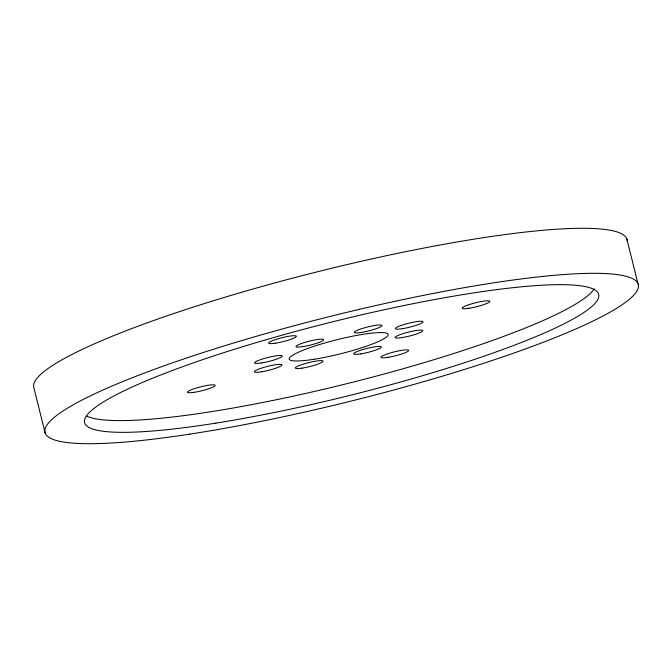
<?xml version="1.0" encoding="UTF-8"?>
<svg xmlns="http://www.w3.org/2000/svg" width="672" height="672" viewBox="0 0 672 672"><rect width="100%" height="100%" fill="white"/><g stroke="black" fill="none" stroke-linecap="round" stroke-linejoin="round"><path stroke-width="1.01" d="M626.825 238.921L638.047 283.937M45.175 433.079L33.953 388.063A305.701 43.604 -14 0 1 321.712 270.715A305.701 43.604 -14 0 1 627.186 240.719M594.292 288.784A264.944 37.792 -14 0 1 350.112 382.864A264.944 37.792 -14 0 1 86.654 416.035M314.429 359.209A50.954 7.266 -14 0 0 388.147 334.614A50.954 7.266 -14 0 0 313.471 346.475A50.954 7.266 -14 0 0 314.429 359.209M401.764 337.63A14.263 2.033 -14 0 0 422.78 330.75A14.263 2.033 -14 0 0 402.251 333.883A14.263 2.033 -14 0 0 401.764 337.63M360.721 353.884A14.263 2.033 -14 0 0 381.36 346.996A14.263 2.033 -14 0 0 360.452 350.322A14.263 2.033 -14 0 0 360.721 353.884M302.039 368.13A14.263 2.033 -14 0 0 323.056 361.25A14.263 2.033 -14 0 0 302.526 364.375A14.263 2.033 -14 0 0 302.039 368.13M261.374 371.809A14.263 2.033 -14 0 0 282.022 364.93A14.263 2.033 -14 0 0 261.106 368.248A14.263 2.033 -14 0 0 261.374 371.809M261.265 362.981A14.263 2.033 -14 0 0 282.282 356.11A14.263 2.033 -14 0 0 261.752 359.234A14.263 2.033 -14 0 0 261.265 362.981M303.064 346.609A14.263 2.033 -14 0 0 323.702 339.73A14.263 2.033 -14 0 0 302.795 343.048A14.263 2.033 -14 0 0 303.064 346.609M360.99 332.489A14.263 2.033 -14 0 0 382.007 325.609A14.263 2.033 -14 0 0 361.477 328.742A14.263 2.033 -14 0 0 360.99 332.489M402.41 328.684A14.263 2.033 -14 0 0 423.049 321.796A14.263 2.033 -14 0 0 402.142 325.122A14.263 2.033 -14 0 0 402.41 328.684M189.966 434.104A305.701 43.604 -14 0 0 638.4 286.675A305.701 43.604 -14 0 0 196.468 354.74A305.701 43.604 -14 0 0 189.966 434.104M275.587 343.19A14.263 2.033 -14 0 0 296.377 336.302A14.263 2.033 -14 0 0 275.612 339.553A14.263 2.033 -14 0 0 275.587 343.19M194.376 392.28A14.263 2.033 -14 0 0 215.166 385.4A14.263 2.033 -14 0 0 194.401 388.643A14.263 2.033 -14 0 0 194.376 392.28M387.912 357.353A14.263 2.033 -14 0 0 408.694 350.473A14.263 2.033 -14 0 0 387.929 353.716A14.263 2.033 -14 0 0 387.912 357.353M469.115 308.263A14.263 2.033 -14 0 0 489.905 301.384A14.263 2.033 -14 0 0 469.14 304.626A14.263 2.033 -14 0 0 469.115 308.263M215.905 423.133A264.944 37.792 -14 0 0 598.828 295.252A264.944 37.792 -14 0 0 210.109 357.143A264.944 37.792 -14 0 0 215.905 423.133"/></g></svg>
